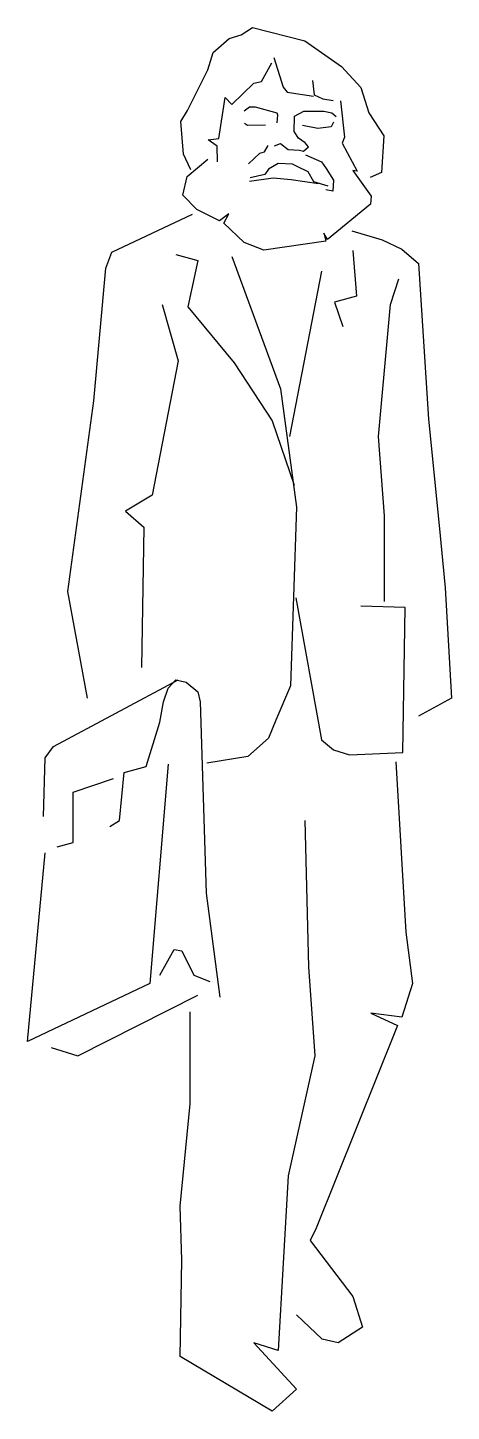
# Model space of a CAD drawing. Extents: x 8699 to 9185, y 12706 to 14290.
import ezdxf

# ---------------------------------------------------------------- set-up
doc = ezdxf.new("R2010")
doc.units = 0
doc.header["$LTSCALE"] = 1270
doc.header["$MEASUREMENT"] = 0
doc.layers.get('0').update_dxf_attribs({"linetype": 'CONTINUOUS'})

msp = doc.modelspace()

# ---------------------------------------------------------------- linework, layer by layer
at = {"linetype": 'CONTINUOUS'}
for p, q in [((8911.8, 14261.9), (8930.1, 14277.6)), ((8930.1, 14277.6), (8943.9, 14282.1)), ((8943.9, 14282.1), (8957, 14290.2)), ((8957, 14290.2), (9016.9, 14275.2)), ((8905.7, 14241.9), (8911.8, 14261.9)), ((9016.9, 14275.2), (9059, 14245.7)), ((8967.2, 14228.4), (8979.1, 14249.8)), ((8981.4, 14255.9), (8992.1, 14222.1)), ((9059, 14245.7), (9080.9, 14221.7)), ((8882.4, 14195.4), (8905.7, 14241.9)), ((8933.2, 14202.1), (8958.4, 14226.6)), ((8958.4, 14226.6), (8967.2, 14228.4)), ((8992.1, 14222.1), (8996.5, 14216.4)), ((8996.5, 14216.4), (9026.7, 14211.9)), ((9025.5, 14229.5), (9027.4, 14213.3)), ((9080.9, 14221.7), (9090.4, 14192.8)), ((8918.2, 14163.1), (8925.6, 14210.2)), ((8925.6, 14210.2), (8933.2, 14202.1)), ((8947.2, 14195), (8953.4, 14199.7)), ((8953.4, 14199.7), (8959.8, 14199.7)), ((8959.8, 14199.7), (8984.7, 14192.7)), ((9027.4, 14213.3), (9037.4, 14208.8)), ((9037.4, 14208.8), (9049.2, 14206.8)), ((9057.9, 14206.4), (9062.4, 14164.9)), ((8874.9, 14182.7), (8882.4, 14195.4)), ((8877.9, 14145.2), (8874.9, 14182.7)), ((8984.7, 14192.7), (8985.5, 14190.3)), ((8985.5, 14190.3), (8984.7, 14181.3)), ((9004.6, 14171.3), (9005.1, 14188.9)), ((9005.1, 14188.9), (9015.8, 14194.7)), ((9015.8, 14194.7), (9038.6, 14194.7)), ((9038.6, 14194.7), (9047.9, 14192.8)), ((9047.9, 14192.8), (9052.9, 14188.5)), ((9090.4, 14192.8), (9107.3, 14166.3)), ((8951.2, 14178.2), (8947.9, 14180.6)), ((8972, 14178.7), (8951.2, 14178.2)), ((9009.6, 14163.8), (9004.6, 14171.3)), ((9031.6, 14174.9), (9014.1, 14178.2)), ((9046.9, 14176.7), (9031.6, 14174.9)), ((9049.9, 14182), (9046.9, 14176.7)), ((8906.2, 14161.9), (8918.2, 14163.1)), ((8916.4, 14154.3), (8906.2, 14161.9)), ((8916.8, 14136.7), (8916.4, 14154.3)), ((8970.5, 14147.9), (8975, 14155.3)), ((8982, 14155), (8988.9, 14157.6)), ((8988.9, 14157.6), (8997.7, 14150.7)), ((8997.7, 14150.7), (9010.8, 14150)), ((9017.2, 14158.3), (9009.6, 14163.8)), ((9015.3, 14148.8), (9021, 14153.9)), ((9021, 14153.9), (9017.2, 14158.3)), ((9062.4, 14164.9), (9059.8, 14158)), ((9059.8, 14158), (9076.7, 14125.8)), ((9107.3, 14166.3), (9104.9, 14124.4)), ((8886.2, 14127.2), (8877.9, 14145.2)), ((8882.1, 14119.7), (8905.8, 14139.7)), ((8952.5, 14134.1), (8965.5, 14146.5)), ((8965.5, 14146.5), (8970.5, 14147.9)), ((9010.8, 14150), (9015.3, 14148.8)), ((9017.7, 14144.6), (9036, 14136.5)), ((9036, 14136.5), (9041.2, 14128.9)), ((8877, 14098.3), (8882.1, 14119.7)), ((8971.2, 14122), (8954.3, 14118.2)), ((8975.4, 14128.2), (8971.2, 14122)), ((8986.4, 14134.6), (8975.4, 14128.2)), ((9002.6, 14133.9), (8986.4, 14134.6)), ((9008.9, 14130.8), (9002.6, 14133.9)), ((9020.8, 14125.1), (9008.9, 14130.8)), ((9027.2, 14113.7), (9020.8, 14125.1)), ((9041.2, 14128.9), (9049.7, 14115.6)), ((9071.7, 14126.6), (9092.9, 14097.3)), ((9076.7, 14125.8), (9071.7, 14126.6)), ((9104.9, 14124.4), (9091.6, 14118.6)), ((8953.6, 14114.4), (8980.7, 14118.2)), ((8980.7, 14118.2), (9001.4, 14116.3)), ((9001.4, 14116.3), (9032.7, 14111.8)), ((9043.6, 14108.7), (9027.2, 14113.7)), ((9049, 14103), (9040.9, 14104.4)), ((9049.7, 14115.6), (9049, 14103)), ((8893.2, 14081.9), (8877, 14098.3)), ((9092.2, 14088.1), (9043, 14047.5)), ((9092.9, 14097.3), (9092.2, 14088.1)), ((8795.9, 14033.2), (8888.1, 14076.7)), ((8919.1, 14068.9), (8893.2, 14081.9)), ((8929.8, 14076.9), (8919.1, 14068.9)), ((8924.2, 14066.2), (8929.8, 14076.9)), ((8947.5, 14044.1), (8924.2, 14066.2)), ((9070.8, 14057.6), (9105.6, 14047.1)), ((8970, 14035.3), (8947.5, 14044.1)), ((9041.1, 14045.5), (8970, 14035.3)), ((9038.5, 14054.8), (9041.1, 14045.5)), ((9043, 14047.5), (9038.5, 14054.8)), ((9105.6, 14047.1), (9128.2, 14036.7)), ((8788.9, 14014.9), (8795.9, 14033.2)), ((8868.9, 14030.6), (8894.2, 14023.6)), ((8933.3, 14028), (8989, 13876.6)), ((9071.7, 14034.9), (9076, 13982.7)), ((9128.2, 14036.7), (9147.3, 14020.1)), ((8775, 13862.7), (8788.9, 14014.9)), ((8894.2, 14023.6), (8882.9, 13970.6)), ((9036, 14011.4), (8999.4, 13821.8)), ((9147.3, 14020.1), (9158.7, 13841.8)), ((9115.2, 13973.2), (9124.7, 14002.7)), ((9076, 13982.7), (9050.8, 13975.8)), ((8853.3, 13973.2), (8871.6, 13908.8)), ((8882.9, 13970.6), (8935.9, 13906.2)), ((9050.8, 13975.8), (9060.3, 13947.9)), ((9101.2, 13821.8), (9115.2, 13973.2)), ((8871.6, 13908.8), (8842, 13754.8)), ((8935.9, 13906.2), (8979.4, 13840.1)), ((8989, 13876.6), (9007.3, 13740.9)), ((8745.4, 13644.3), (8775, 13862.7)), ((8979.4, 13840.1), (9004.7, 13766.1)), ((9158.7, 13841.8), (9170.8, 13720)), ((9108.2, 13731.3), (9101.2, 13821.8)), ((8842, 13754.8), (8811.5, 13736.5)), ((9007.3, 13740.9), (9000.3, 13536.4)), ((8811.5, 13736.5), (8832.4, 13718.3)), ((9108.2, 13633), (9108.2, 13731.3)), ((8832.4, 13718.3), (8829.8, 13557.3)), ((9170.8, 13720), (9177.8, 13648.7)), ((8768, 13522.5), (8745.4, 13644.3)), ((9177.8, 13648.7), (9184.8, 13522.5)), ((9006.4, 13637.3), (9036, 13474.7)), ((9131.7, 13626), (9081.2, 13627.8)), ((9129.1, 13459.9), (9131.7, 13626)), ((8728.9, 13466.8), (8871.6, 13543.4)), ((8855, 13518.2), (8860.2, 13533.8)), ((8860.2, 13533.8), (8868.9, 13543.4)), ((8868.9, 13543.4), (8881.1, 13540.8)), ((8881.1, 13540.8), (8894.2, 13529.5)), ((9000.3, 13536.4), (8983.8, 13497.3)), ((8850.7, 13494.7), (8855, 13518.2)), ((8894.2, 13529.5), (8896.8, 13518.2)), ((8896.8, 13518.2), (8903.7, 13298.9)), ((9184.8, 13522.5), (9147.3, 13501.6)), ((8835, 13444.2), (8850.7, 13494.7)), ((8983.8, 13497.3), (8975.1, 13476.4)), ((8975.1, 13476.4), (8951.6, 13455.5)), ((9036, 13474.7), (9049.9, 13463.3)), ((8717.6, 13386.8), (8719.3, 13453.8)), ((8719.3, 13453.8), (8728.9, 13466.8)), ((8951.6, 13455.5), (8904.6, 13447.7)), ((9049.9, 13463.3), (9068.2, 13457.3)), ((9068.2, 13457.3), (9129.1, 13459.9)), ((8809.8, 13437.2), (8835, 13444.2)), ((8860.2, 13446.8), (8839.4, 13195.4)), ((9121.2, 13449.4), (9132.6, 13254.5)), ((8751.5, 13414.6), (8797.6, 13430.3)), ((8804.6, 13382.4), (8809.8, 13437.2)), ((8751.5, 13357.2), (8751.5, 13414.6)), ((8793.3, 13375.5), (8804.6, 13382.4)), ((9016.8, 13382.4), (9021.2, 13214.5)), ((8699.3, 13129.3), (8719.3, 13345)), ((8733.2, 13352), (8751.5, 13357.2)), ((8903.7, 13298.9), (8919.4, 13179.7)), ((9132.6, 13254.5), (9140.4, 13195.4)), ((8850.7, 13205), (8867.2, 13234.5)), ((8867.2, 13234.5), (8875.9, 13232.8)), ((8875.9, 13232.8), (8889.8, 13205)), ((8889.8, 13205), (8908.1, 13198)), ((9021.2, 13214.5), (9028.2, 13112.7)), ((8839.4, 13195.4), (8699.3, 13129.3)), ((9140.4, 13195.4), (9128.2, 13157.1)), ((8756.7, 13112.7), (8894.2, 13182.3)), ((8885.5, 13057.9), (8885.5, 13163.2)), ((9092.5, 13161.5), (9123, 13147.5)), ((9128.2, 13157.1), (9092.5, 13161.5)), ((9123, 13147.5), (9029.9, 12915.2)), ((8726.3, 13122.3), (8756.7, 13112.7)), ((9028.2, 13112.7), (8997.7, 12975.3)), ((8874.2, 12940.5), (8885.5, 13057.9)), ((8997.7, 12975.3), (8986.4, 12775.2)), ((8875.9, 12878.7), (8874.2, 12940.5)), ((9029.9, 12915.2), (9022.9, 12901.3)), ((9022.9, 12901.3), (9071.7, 12836.9)), ((8874.2, 12768.2), (8875.9, 12878.7)), ((9071.7, 12836.9), (9083, 12802.1)), ((9036.9, 12788.2), (9007.3, 12816.1)), ((9055.1, 12783.9), (9036.9, 12788.2)), ((9083, 12802.1), (9055.1, 12783.9)), ((8958.6, 12783.9), (9007.3, 12730.8)), ((8986.4, 12775.2), (8958.6, 12783.9)), ((8979.4, 12705.6), (8874.2, 12768.2)), ((9007.3, 12730.8), (8979.4, 12705.6))]:
    msp.add_line(p, q, dxfattribs=at)

doc.saveas('drawing.dxf')
